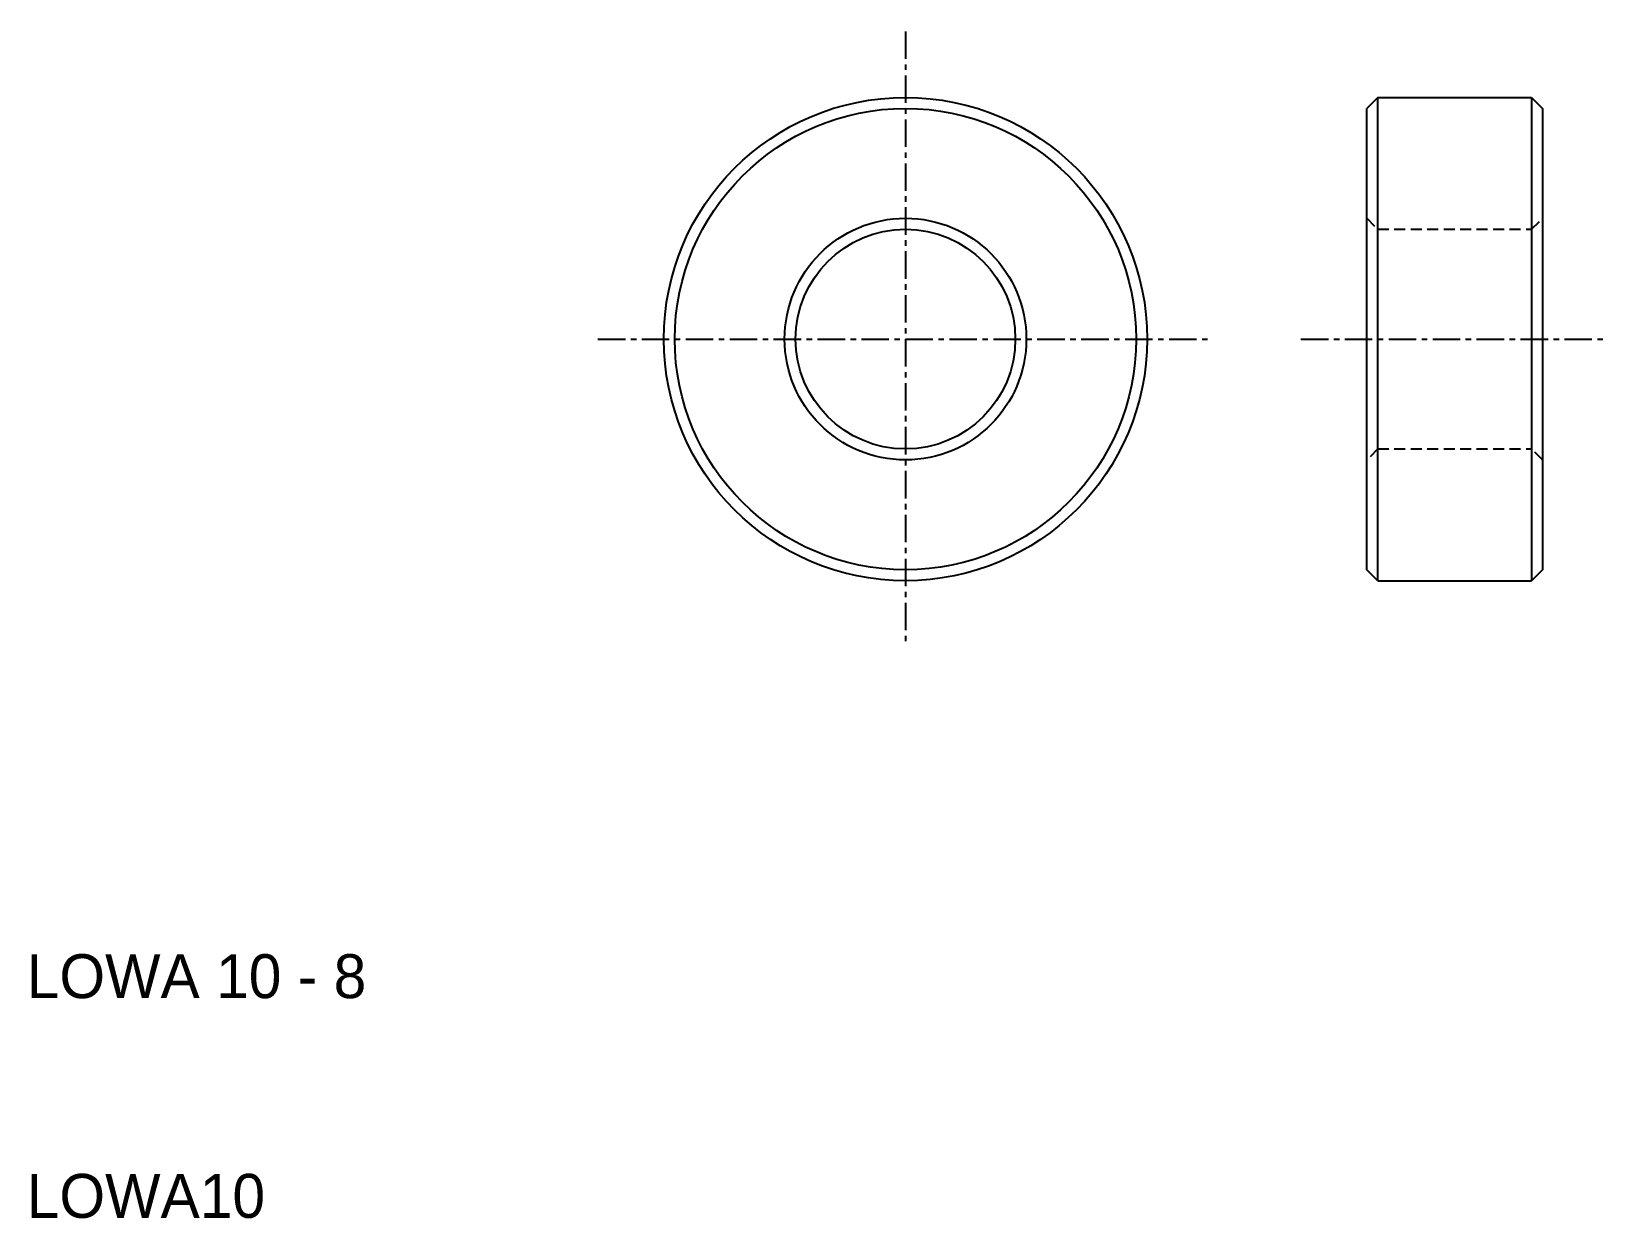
# Model space of a CAD drawing. Extents: x 10.2 to 82, y 10 to 64.
import ezdxf

# ---------------------------------------------------------------- set-up
doc = ezdxf.new("R2010")
doc.units = 0
doc.linetypes.add('CENTER', pattern=[2, 1.25, -0.25, 0.25, -0.25])
doc.linetypes.add('DASHED', pattern=[0.75, 0.5, -0.25])
doc.layers.get('0').update_dxf_attribs({"linetype": 'CONTINUOUS'})
doc.layers.add('CENTER', color=1, linetype='CENTER')

msp = doc.modelspace()

# ---------------------------------------------------------------- linework, layer by layer
at = {"color": 7, "linetype": 'CONTINUOUS'}
for p, q in [((71.5, 61), (71, 60.5)), ((71, 39.5), (71, 60.5)), ((71.5, 61), (78.5, 61)), ((71.5, 39), (71.5, 61)), ((78.5, 61), (78.5, 39)), ((78.5, 61), (79, 60.5)), ((79, 60.5), (79, 39.5)), ((71.5, 39), (71, 39.5)), ((79, 39.5), (78.5, 39)), ((71.5, 39), (78.5, 39))]:
    msp.add_line(p, q, dxfattribs=at)
at = {"color": 3, "linetype": 'DASHED'}
for p, q in [((71, 55.5), (71.5, 55)), ((78.5, 55), (79, 55.5)), ((71.5, 55), (78.5, 55)), ((71.5, 45), (71, 44.5)), ((71.5, 45), (78.5, 45)), ((79, 44.5), (78.5, 45))]:
    msp.add_line(p, q, dxfattribs=at)
at = {"color": 7, "linetype": 'CONTINUOUS'}
for radius in [11, 10.5, 5.5, 5]:
    msp.add_circle((50, 50), radius, dxfattribs=at)
at = {"layer": 'CENTER', "color": 1, "linetype": 'CENTER'}
for p, q in [((50, 64), (50, 36)), ((36, 50), (64, 50)), ((68, 50), (82, 50))]:
    msp.add_line(p, q, dxfattribs=at)

# ---------------------------------------------------------------- texts
at = {"color": 7, "linetype": 'CONTINUOUS'}
for s, p in [('LOWA 10 - 8', (10, 20)), ('LOWA10', (10, 10))]:
    msp.add_text(s, height=2, dxfattribs=at).set_placement(p)

doc.saveas('drawing.dxf')
